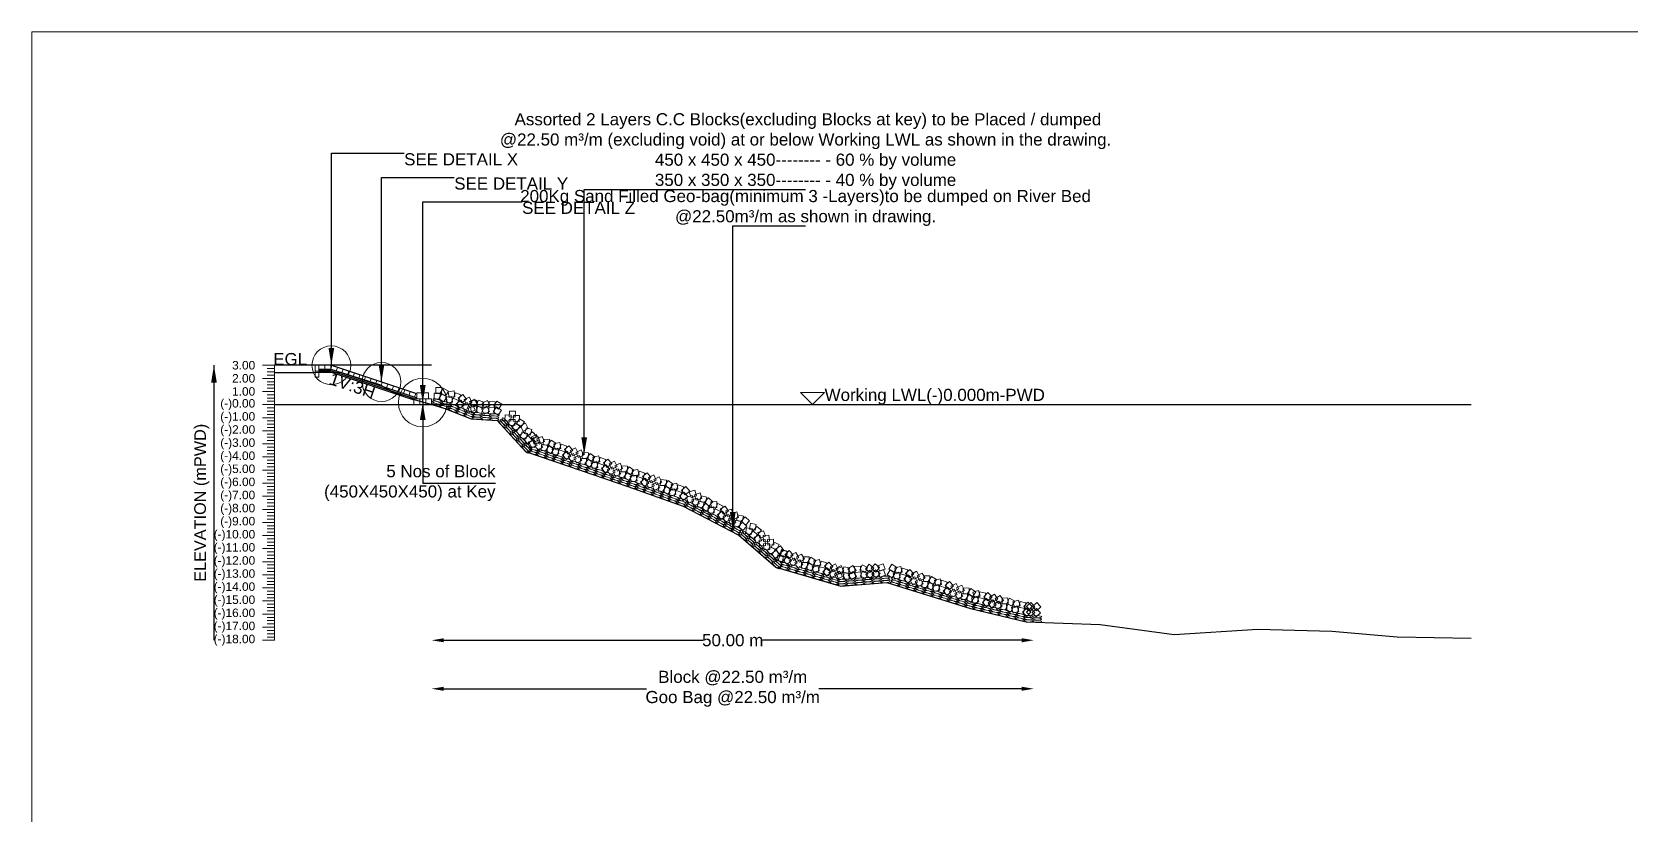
# Model space of a CAD drawing. Header units: inches. Extents: x 89000 to 845017, y -7071 to 0.
# Drawn here: x 775000 to 781595, y -3229 to 0 of the extents above; entities that cross this region are included whole.
import ezdxf

# ---------------------------------------------------------------- set-up
doc = ezdxf.new("R2010")
doc.units = ezdxf.units.IN
doc.header["$LTSCALE"] = 7
doc.header["$MEASUREMENT"] = 0
doc.header["$PDMODE"] = 3
for name, color, linetype, lineweight in [('Cross Section Labels', 7, 'Continuous', 9), ('Existing_Bed_Level for Xsection', 7, 'Continuous', 25), ('Long Section Labels', 7, 'Continuous', 9)]:
    doc.layers.add(name, color=color, linetype=linetype, lineweight=lineweight)
doc.styles.get("Standard").update_dxf_attribs({"font": 'arial.ttf'})
doc.dimstyles.new('Appron Lebeling Style', dxfattribs={"dimtxt": 50, "dimasz": 50, "dimexe": 0.18, "dimexo": 0.0625, "dimgap": 0.09, "dimtad": 0, "dimtih": 1, "dimtoh": 1, "dimdec": 4, "dimzin": 0, "dimdsep": 46, "dimtxsty": 'Standard', "dimcen": 0.09, "dimse1": 1, "dimse2": 1, "dimadec": 0, "dimazin": 0, "dimtfac": 1, "dimtdec": 4, "dimtofl": 0, "dimtmove": 0, "dimatfit": 3, "dimfxl": 1, "dimtolj": 1, "dimtzin": 0, "dimarcsym": 0})
doc.dimstyles.get("Standard").update_dxf_attribs({"dimtxt": 0.18, "dimasz": 0.18, "dimexe": 0.18, "dimexo": 0.0625, "dimgap": 0.09, "dimtad": 0, "dimtih": 1, "dimtoh": 1, "dimdec": 4, "dimzin": 0, "dimdsep": 46, "dimtxsty": 'Standard', "dimcen": 0.09, "dimadec": 0, "dimazin": 0, "dimtfac": 1, "dimtdec": 4, "dimtofl": 0, "dimtmove": 0, "dimatfit": 3, "dimfxl": 1, "dimtolj": 1, "dimtzin": 0, "dimarcsym": 0})

# ---------------------------------------------------------------- blocks, each defined once
blk = doc.blocks.new('*D347')
at = {"layer": 'Cross Section Labels', "color": 0, "lineweight": -2, "transparency": 16777216}
for p, q in [((776697.1, -2508.6), (777765.7, -2508.6)), ((779079.5, -2508.6), (778010.9, -2508.6))]:
    blk.add_line(p, q, dxfattribs=at)
at = {"layer": 'Cross Section Labels', "color": 0, "transparency": 16777216}
for points in [[(776697.1, -2500.3), (776697.1, -2517), (776647.1, -2508.6)], [(779079.5, -2500.3), (779079.5, -2517), (779129.5, -2508.6)]]:
    blk.add_solid(points, dxfattribs=at)
at = {"layer": 'Defpoints', "color": 0, "transparency": 16777216}
for p in [(776647.1, -1536.6), (779129.5, -2434.1), (779129.5, -2508.6)]:
    blk.add_point(p, dxfattribs=at)
at = {"layer": 'Cross Section Labels', "color": 0, "transparency": 16777216, "insert": (777888.3, -2508.6), "char_height": 50, "attachment_point": 5}
blk.add_mtext('\\A1;50.00 m', dxfattribs=at)
blk = doc.blocks.new('*D348')
at = {"layer": 'Cross Section Labels', "color": 0, "lineweight": -2, "transparency": 16777216}
for p, q in [((776697.1, -2708.6), (777532.7, -2708.6)), ((779079.5, -2708.6), (778243.9, -2708.6))]:
    blk.add_line(p, q, dxfattribs=at)
at = {"layer": 'Cross Section Labels', "color": 0, "transparency": 16777216}
for points in [[(776697.1, -2700.3), (776697.1, -2717), (776647.1, -2708.6)], [(779079.5, -2700.3), (779079.5, -2717), (779129.5, -2708.6)]]:
    blk.add_solid(points, dxfattribs=at)
at = {"layer": 'Defpoints', "color": 0, "transparency": 16777216}
for p in [(776647.1, -1536.6), (779129.5, -2434.1), (779129.5, -2708.6)]:
    blk.add_point(p, dxfattribs=at)
at = {"layer": 'Cross Section Labels', "color": 0, "transparency": 16777216, "insert": (777888.3, -2708.6), "char_height": 50, "attachment_point": 5}
blk.add_mtext('\\A1;Block @22.50 m³/m ^JGoo Bag @22.50 m³/m ', dxfattribs=at)

msp = doc.modelspace()

# ---------------------------------------------------------------- linework, layer by layer
at = {"layer": 'Cross Section Labels'}
for points in [[(775000, 0), (785000, 0), (785000, -7071), (775000, -7071)], [(778217.08537, -1536.64), (778267.08537, -1486.64), (778167.08537, -1486.64)]]:
    msp.add_lwpolyline(points, close=True, dxfattribs=at)
for centre, radius in [((776233.98537, -1374.64), 80), ((776440.53537, -1443.49), 80), ((776610.63537, -1528.54), 100)]:
    msp.add_circle(centre, radius, dxfattribs=at)
at = {"layer": 'Existing_Bed_Level for Xsection'}
for points in [[(776647.08537, -1374.64), (776000, -1374.64)], [(776586.33537, -1492.09), (776236.47937, -1375.47133), (776233.98537, -1374.64), (776231.35648, -1374.64), (776182.75648, -1374.64)], [(776000, -1404.232), (776162.00617, -1403.854), (776269.99705, -1402.828), (776432.00322, -1453.264), (776485.97879, -1483.99), (776539.99409, -1505.59), (776594.00939, -1520.71), (776647.98497, -1536.91), (776702.00027, -1552.3), (776809.99114, -1595.77), (776917.98201, -1602.79), (777034.14601, -1729.96), (777263.07136, -1808.8), (777455.50741, -1874.68), (777684.32832, -1956.22), (777913.20181, -2075.02), (778065.80651, -2206.78), (778334.53949, -2285.08), (778523.69856, -2271.04), (778868.557, -2377.96), (779097.47158, -2433.04), (779402.72499, -2443.3), (779708.00956, -2484.88), (780052.82888, -2462.74), (780358.07697, -2471.38), (780626.66815, -2494.6), (780931.87908, -2500)], [(776182.75648, -1390.84), (776231.35648, -1390.84), (776586.33537, -1509.1663)], [(776182.75648, -1396.24), (776230.48018, -1396.24), (776578.78018, -1512.34)], [(776182.75648, -1401.64), (776229.60388, -1401.64), (776574.18537, -1516.5005)], [(776000, -1536.64), (780931.87908, -1536.64)]]:
    msp.add_lwpolyline(points, dxfattribs=at)
at = {"layer": 'Long Section Labels'}
for points in [[(776000, -1374.64), (775950, -1374.64)], [(776000, -2508.64), (776000, -2454.64), (776000, -2400.64), (776000, -2346.64), (776000, -2292.64), (776000, -2238.64), (776000, -2184.64), (776000, -2130.64), (776000, -2076.64), (776000, -2022.64), (776000, -1968.64), (776000, -1914.64), (776000, -1860.64), (776000, -1806.64), (776000, -1752.64), (776000, -1698.64), (776000, -1644.64), (776000, -1590.64), (776000, -1536.64), (776000, -1482.64), (776000, -1428.64), (776000, -1374.64)], [(776000, -1428.64), (775950, -1428.64)], [(776000, -1388.14), (775970, -1388.14)], [(776000, -1401.64), (775970, -1401.64)], [(776000, -1415.14), (775970, -1415.14)], [(776000, -1442.14), (775970, -1442.14)], [(776000, -1482.64), (775950, -1482.64)], [(776000, -1455.64), (775970, -1455.64)], [(776000, -1469.14), (775970, -1469.14)], [(776000, -1496.14), (775970, -1496.14)], [(776000, -1509.64), (775970, -1509.64)], [(776000, -1536.64), (775950, -1536.64)], [(776000, -1523.14), (775970, -1523.14)], [(776000, -1550.14), (775970, -1550.14)], [(776000, -1563.64), (775970, -1563.64)], [(776000, -1577.14), (775970, -1577.14)], [(776000, -1590.64), (775950, -1590.64)], [(776000, -1644.64), (775950, -1644.64)], [(776000, -1604.14), (775970, -1604.14)], [(776000, -1617.64), (775970, -1617.64)], [(776000, -1631.14), (775970, -1631.14)], [(776000, -1698.64), (775950, -1698.64)], [(776000, -1658.14), (775970, -1658.14)], [(776000, -1671.64), (775970, -1671.64)], [(776000, -1685.14), (775970, -1685.14)], [(776000, -1712.14), (775970, -1712.14)], [(776000, -1752.64), (775950, -1752.64)], [(776000, -1725.64), (775970, -1725.64)], [(776000, -1739.14), (775970, -1739.14)], [(776000, -1766.14), (775970, -1766.14)], [(776000, -1779.64), (775970, -1779.64)], [(776000, -1806.64), (775950, -1806.64)], [(776000, -1793.14), (775970, -1793.14)], [(776000, -1820.14), (775970, -1820.14)], [(776000, -1833.64), (775970, -1833.64)], [(776000, -1860.64), (775950, -1860.64)], [(776000, -1847.14), (775970, -1847.14)], [(776000, -1874.14), (775970, -1874.14)], [(776000, -1887.64), (775970, -1887.64)], [(776000, -1901.14), (775970, -1901.14)], [(776000, -1914.64), (775950, -1914.64)], [(776000, -1968.64), (775950, -1968.64)], [(776000, -1928.14), (775970, -1928.14)], [(776000, -1941.64), (775970, -1941.64)], [(776000, -1955.14), (775970, -1955.14)], [(776000, -2022.64), (775950, -2022.64)], [(776000, -1982.14), (775970, -1982.14)], [(776000, -1995.64), (775970, -1995.64)], [(776000, -2009.14), (775970, -2009.14)], [(776000, -2036.14), (775970, -2036.14)], [(776000, -2076.64), (775950, -2076.64)], [(776000, -2049.64), (775970, -2049.64)], [(776000, -2063.14), (775970, -2063.14)], [(776000, -2090.14), (775970, -2090.14)], [(776000, -2103.64), (775970, -2103.64)], [(776000, -2130.64), (775950, -2130.64)], [(776000, -2117.14), (775970, -2117.14)], [(776000, -2144.14), (775970, -2144.14)], [(776000, -2157.64), (775970, -2157.64)], [(776000, -2171.14), (775970, -2171.14)], [(776000, -2184.64), (775950, -2184.64)], [(776000, -2238.64), (775950, -2238.64)], [(776000, -2198.14), (775970, -2198.14)], [(776000, -2211.64), (775970, -2211.64)], [(776000, -2225.14), (775970, -2225.14)], [(776000, -2292.64), (775950, -2292.64)], [(776000, -2252.14), (775970, -2252.14)], [(776000, -2265.64), (775970, -2265.64)], [(776000, -2279.14), (775970, -2279.14)], [(776000, -2306.14), (775970, -2306.14)], [(776000, -2346.64), (775950, -2346.64)], [(776000, -2319.64), (775970, -2319.64)], [(776000, -2333.14), (775970, -2333.14)], [(776000, -2360.14), (775970, -2360.14)], [(776000, -2373.64), (775970, -2373.64)], [(776000, -2400.64), (775950, -2400.64)], [(776000, -2387.14), (775970, -2387.14)], [(776000, -2414.14), (775970, -2414.14)], [(776000, -2427.64), (775970, -2427.64)], [(776000, -2454.64), (775950, -2454.64)], [(776000, -2441.14), (775970, -2441.14)], [(776000, -2468.14), (775970, -2468.14)], [(776000, -2481.64), (775970, -2481.64)], [(776000, -2495.14), (775970, -2495.14)], [(776000, -2508.64), (775950, -2508.64)]]:
    msp.add_lwpolyline(points, dxfattribs=at)
for points in [[(776182.75648, -1374.64), (776166.55648, -1374.64), (776166.55648, -1398.94), (776182.75648, -1398.94)], [(776207.05648, -1374.64), (776182.75648, -1374.64), (776182.75648, -1390.84), (776207.05648, -1390.84)], [(776231.35648, -1374.64), (776207.05648, -1374.64), (776207.05648, -1390.84), (776231.35648, -1390.84)], [(776259.53237, -1383.15567), (776236.47937, -1375.47133), (776231.35648, -1390.84), (776254.40948, -1398.52433)], [(776282.58537, -1390.84), (776259.53237, -1383.15567), (776254.40948, -1398.52433), (776277.46248, -1406.20867)], [(776182.75648, -1398.94), (776166.55648, -1398.94), (776166.55648, -1423.24), (776182.75648, -1423.24)], [(776305.63838, -1398.52433), (776282.58537, -1390.84), (776277.46248, -1406.20867), (776300.51549, -1413.893)], [(776328.69138, -1406.20867), (776305.63838, -1398.52433), (776300.51549, -1413.893), (776323.56849, -1421.57734)], [(776351.74439, -1413.893), (776328.69138, -1406.20867), (776323.56849, -1421.57734), (776346.6215, -1429.26167)], [(776374.79739, -1421.57734), (776351.74439, -1413.893), (776346.6215, -1429.26167), (776369.6745, -1436.94601)], [(776397.85039, -1429.26167), (776374.79739, -1421.57734), (776369.6745, -1436.94601), (776392.7275, -1444.63034)], [(776420.9034, -1436.94601), (776397.85039, -1429.26167), (776392.7275, -1444.63034), (776415.78051, -1452.31468)], [(776443.9564, -1444.63034), (776420.9034, -1436.94601), (776415.78051, -1452.31468), (776438.83351, -1459.99901)], [(776467.00941, -1452.31468), (776443.9564, -1444.63034), (776438.83351, -1459.99901), (776461.88652, -1467.68335)], [(776490.06241, -1459.99901), (776467.00941, -1452.31468), (776461.88652, -1467.68335), (776484.93952, -1475.36768)], [(776513.11542, -1467.68335), (776490.06241, -1459.99901), (776484.93952, -1475.36768), (776507.99253, -1483.05202)], [(776536.16842, -1475.36768), (776513.11542, -1467.68335), (776507.99253, -1483.05202), (776531.04553, -1490.73635)], [(776559.22142, -1483.05202), (776536.16842, -1475.36768), (776531.04553, -1490.73635), (776554.09853, -1498.42069)], [(776582.27443, -1490.73635), (776559.22142, -1483.05202), (776554.09853, -1498.42069), (776577.15154, -1506.10502)], [(776598.48537, -1512.34), (776574.18537, -1512.34), (776574.18537, -1536.64), (776598.48537, -1536.64)], [(776610.63537, -1488.04), (776586.33537, -1488.04), (776586.33537, -1512.34), (776610.63537, -1512.34)], [(776622.78537, -1512.34), (776598.48537, -1512.34), (776598.48537, -1536.64), (776622.78537, -1536.64)], [(776634.93537, -1488.04), (776610.63537, -1488.04), (776610.63537, -1512.34), (776634.93537, -1512.34)], [(776647.08537, -1512.34), (776622.78537, -1512.34), (776622.78537, -1536.64), (776647.08537, -1536.64)], [(776681.9799, -1489.85159), (776657.68284, -1489.47339), (776657.30464, -1513.77044), (776681.60169, -1514.14865)], [(776688.63844, -1466.48166), (776664.34138, -1466.10345), (776663.96318, -1490.40051), (776688.26024, -1490.77871)], [(776709.67829, -1504.28789), (776688.83053, -1491.80347), (776676.34611, -1512.65123), (776697.19387, -1525.13565)], [(776716.33684, -1480.91796), (776695.48908, -1468.43353), (776683.00465, -1489.28129), (776703.85241, -1501.76572)], [(776730.53463, -1503.11263), (776706.47343, -1506.51101), (776709.87182, -1530.5722), (776733.93301, -1527.17382)], [(776739.60864, -1480.5704), (776715.54745, -1483.96878), (776718.94583, -1508.02997), (776743.00702, -1504.63159)], [(776758.55358, -1519.18232), (776736.01134, -1510.10831), (776726.93733, -1532.65054), (776749.47956, -1541.72456)], [(776767.62759, -1496.64009), (776745.08536, -1487.56608), (776736.01134, -1510.10831), (776758.55358, -1519.18232)], [(776791.42023, -1514.51015), (776776.42364, -1495.38969), (776757.30317, -1510.38628), (776772.29976, -1529.50674)], [(776803.32658, -1505.58502), (776780.96672, -1515.09959), (776790.48129, -1537.45944), (776812.84114, -1527.94487)], [(776835.38849, -1537.0062), (776825.85612, -1514.65393), (776803.50385, -1524.18629), (776813.03622, -1546.53856)], [(776782.34621, -1537.05239), (776767.34962, -1517.93192), (776748.22916, -1532.92851), (776763.22575, -1552.04898)], [(776794.25256, -1528.12725), (776771.89271, -1537.64182), (776781.40727, -1560.00167), (776803.76713, -1550.48711)], [(776826.31447, -1559.54843), (776816.7821, -1537.19616), (776794.42983, -1546.72853), (776803.9622, -1569.0808)], [(776830.8172, -1542.43625), (776806.98761, -1547.19449), (776811.74585, -1571.02408), (776835.57544, -1566.26584)], [(776832.3935, -1518.18743), (776808.56392, -1522.94567), (776813.32216, -1546.77526), (776837.15174, -1542.01702)], [(776860.93849, -1550.7016), (776837.92547, -1542.89833), (776830.1222, -1565.91135), (776853.13522, -1573.71462)], [(776862.51479, -1526.45278), (776839.50178, -1518.64951), (776831.69851, -1541.66253), (776854.71153, -1549.4658)], [(776875.30339, -1543.61232), (776853.5087, -1554.35856), (776864.25494, -1576.15324), (776886.04963, -1565.407)], [(776876.87969, -1519.3635), (776855.08501, -1530.10974), (776865.83125, -1551.90442), (776887.62593, -1541.15818)], [(776906.94055, -1550.12283), (776882.69173, -1548.54652), (776881.11542, -1572.79534), (776905.36424, -1574.37165)], [(776908.51685, -1525.87401), (776884.26803, -1524.2977), (776882.69173, -1548.54652), (776906.94055, -1550.12283)], [(776935.12552, -1559.6641), (776914.90551, -1546.18667), (776901.42808, -1566.40669), (776921.6481, -1579.88411)], [(776936.70183, -1535.41528), (776916.48182, -1521.93785), (776903.00439, -1542.15787), (776923.2244, -1555.63529)], [(776974.82561, -1580.69281), (776950.55086, -1579.58518), (776949.44323, -1603.85992), (776973.71797, -1604.96756)], [(776992.76713, -1564.30405), (776968.49239, -1563.19641), (776967.38476, -1587.47116), (776991.6595, -1588.57879)], [(777008.05837, -1606.51109), (777009.14667, -1582.23547), (776984.87105, -1581.14717), (776983.78275, -1605.42279)], [(776990.11684, -1622.89985), (776991.20514, -1598.62424), (776966.92953, -1597.53593), (776965.84123, -1621.81155)], [(777011.69241, -1624.46331), (776991.21584, -1611.37896), (776978.13149, -1631.85553), (776998.60806, -1644.93988)], [(777027.67899, -1651.29682), (777016.4966, -1629.72267), (776994.92244, -1640.90507), (777006.10484, -1662.47922)], [(777029.63394, -1608.07455), (777009.15737, -1594.99019), (776996.07302, -1615.46676), (777016.54959, -1628.55111)], [(777042.94786, -1656.1414), (777019.78841, -1648.78409), (777012.43111, -1671.94354), (777035.59056, -1679.30085)], [(777045.62052, -1634.90806), (777034.43812, -1613.3339), (777012.86397, -1624.5163), (777024.04637, -1646.09045)], [(777060.88939, -1639.75263), (777037.72994, -1632.39533), (777030.37263, -1655.55478), (777053.53208, -1662.91208)], [(777079.18492, -1666.37161), (777062.79616, -1648.43008), (777044.85463, -1664.81885), (777061.2434, -1682.76038)], [(777061.2434, -1682.76038), (777044.85463, -1664.81885), (777026.9131, -1681.20762), (777043.30187, -1699.14914)], [(777074.94982, -1709.17179), (777069.71328, -1685.44272), (777045.98421, -1690.67925), (777051.22075, -1714.40832)], [(777071.46455, -1682.66127), (777049.61901, -1693.30374), (777060.26148, -1715.14929), (777082.10702, -1704.50682)], [(777079.37718, -1659.68563), (777057.53163, -1670.3281), (777068.1741, -1692.17364), (777090.01965, -1681.53117)], [(777092.89134, -1692.78302), (777087.65481, -1669.05395), (777063.92574, -1674.29049), (777069.16227, -1698.01956)], [(777105.08713, -1712.40651), (777094.42727, -1690.56944), (777072.5902, -1701.2293), (777083.25006, -1723.06637)], [(777112.99975, -1689.43086), (777102.33989, -1667.59379), (777080.50283, -1678.25366), (777091.16269, -1700.09072)], [(777124.78064, -1703.45581), (777100.53959, -1701.7642), (777098.84798, -1726.00525), (777123.08903, -1727.69686)], [(777132.69327, -1680.48016), (777108.45222, -1678.78855), (777106.76061, -1703.0296), (777131.00166, -1704.72121)], [(777151.65781, -1719.36889), (777131.5157, -1705.77531), (777117.92211, -1725.91741), (777138.06422, -1739.511)], [(777159.57043, -1696.39324), (777139.42832, -1682.79966), (777125.83474, -1702.94177), (777145.97685, -1716.53535)], [(777175.29602, -1693.34134), (777151.43944, -1697.96234), (777156.06045, -1721.81892), (777179.91702, -1717.19791)], [(777204.09801, -1707.96124), (777181.12237, -1700.04862), (777173.20974, -1723.02426), (777196.18539, -1730.93689)], [(777228.77101, -1724.5947), (777212.81885, -1706.26389), (777194.48804, -1722.21605), (777210.4402, -1740.54686)], [(777167.38339, -1716.31698), (777143.52682, -1720.93799), (777148.14782, -1744.79457), (777172.0044, -1740.17356)], [(777196.18539, -1730.93689), (777173.20974, -1723.02426), (777165.29712, -1745.99991), (777188.27277, -1753.91253)], [(777220.85839, -1747.57035), (777204.90623, -1729.23954), (777186.57542, -1745.1917), (777202.52758, -1763.52251)], [(777232.29409, -1738.04964), (777210.44854, -1748.69211), (777221.09101, -1770.53765), (777242.93656, -1759.89518)], [(777240.20671, -1715.07399), (777218.36117, -1725.71646), (777229.00364, -1747.56201), (777250.84918, -1736.91954)], [(777265.91666, -1767.79487), (777255.2568, -1745.95781), (777233.41974, -1756.61767), (777244.0796, -1778.45473)], [(777273.82929, -1744.81922), (777263.16942, -1722.98216), (777241.33236, -1733.64202), (777251.99222, -1755.47908)], [(777285.61018, -1758.84417), (777261.36913, -1757.15256), (777259.67752, -1781.39361), (777283.91857, -1783.08522)], [(777293.5228, -1735.86853), (777269.28175, -1734.17692), (777267.59014, -1758.41796), (777291.83119, -1760.10957)], [(777312.425, -1774.66695), (777292.25807, -1761.11022), (777278.70135, -1781.27715), (777298.86828, -1794.83388)], [(777320.2956, -1751.67687), (777300.12867, -1738.12014), (777286.57194, -1758.28707), (777306.73887, -1771.8438)], [(777328.14498, -1771.58629), (777304.2969, -1776.25091), (777308.96152, -1800.099), (777332.80961, -1795.43438)], [(777336.01558, -1748.59621), (777312.16749, -1753.26083), (777316.83212, -1777.10892), (777340.68021, -1772.4443)], [(777356.97367, -1786.1535), (777333.98359, -1778.2829), (777326.113, -1801.27298), (777349.10307, -1809.14358)], [(777364.84427, -1763.16342), (777341.85419, -1755.29282), (777333.98359, -1778.2829), (777356.97367, -1786.1535)], [(777389.54764, -1779.75173), (777373.56198, -1761.45013), (777355.26038, -1777.43578), (777371.24603, -1795.73739)], [(777400.96591, -1770.21013), (777379.13986, -1780.89253), (777389.82226, -1802.71858), (777411.64831, -1792.03618)], [(777434.64282, -1799.89383), (777423.94304, -1778.07629), (777402.12551, -1788.77607), (777412.82529, -1810.5936)], [(777381.67704, -1802.74181), (777365.69139, -1784.4402), (777347.38978, -1800.42586), (777363.37544, -1818.72747)], [(777393.09531, -1793.20021), (777371.26927, -1803.88261), (777381.95167, -1825.70865), (777403.77771, -1815.02625)], [(777426.77222, -1822.8839), (777416.07245, -1801.06637), (777394.25491, -1811.76615), (777404.95469, -1833.58368)], [(777446.44934, -1813.89721), (777422.20524, -1812.24993), (777420.55796, -1836.49403), (777444.80206, -1838.14131)], [(777454.31993, -1790.90713), (777430.07583, -1789.25985), (777428.42855, -1813.50396), (777452.67266, -1815.15123)], [(777473.35556, -1829.76112), (777453.18862, -1816.20439), (777439.6319, -1836.37132), (777459.79883, -1849.92805)], [(777481.22615, -1806.77104), (777461.05922, -1793.21431), (777447.50249, -1813.38124), (777467.66942, -1826.93797)], [(777489.67185, -1827.10305), (777465.76741, -1831.46974), (777470.13411, -1855.37417), (777494.03854, -1851.00748)], [(777497.8287, -1804.21297), (777473.92426, -1808.57966), (777478.29095, -1832.48409), (777502.19539, -1828.1174)], [(777518.31652, -1842.02884), (777495.42644, -1833.87199), (777487.2696, -1856.76208), (777510.15968, -1864.91892)], [(777526.47337, -1819.13876), (777503.58329, -1810.98191), (777495.42644, -1833.87199), (777518.31652, -1842.02884)], [(777542.81099, -1858.92411), (777527.05494, -1840.42446), (777508.55529, -1856.18051), (777524.31134, -1874.68015)], [(777550.96784, -1836.03402), (777535.21179, -1817.53438), (777516.71214, -1833.29043), (777532.46819, -1851.79007)], [(777562.50428, -1826.63564), (777540.54664, -1837.04487), (777550.95586, -1859.00251), (777572.9135, -1848.59328)], [(777595.80818, -1856.73724), (777585.38147, -1834.78789), (777563.43212, -1845.2146), (777573.85883, -1867.16395)], [(777615.59589, -1847.99677), (777591.37423, -1846.04711), (777589.42457, -1870.26877), (777613.64623, -1872.21843)], [(777554.34743, -1849.52572), (777532.38979, -1859.93495), (777542.79902, -1881.89259), (777564.75666, -1871.48336)], [(777587.65133, -1879.62732), (777577.22462, -1857.67797), (777555.27528, -1868.10468), (777565.70199, -1890.05403)], [(777607.43905, -1870.88685), (777583.21739, -1868.93719), (777581.26773, -1893.15885), (777605.48939, -1895.10851)], [(777634.14523, -1887.08525), (777614.14902, -1873.27794), (777600.34171, -1893.27414), (777620.33791, -1907.08145)], [(777642.30207, -1864.19517), (777622.30587, -1850.38786), (777608.49856, -1870.38406), (777628.49476, -1884.19137)], [(777649.90242, -1884.20098), (777625.99799, -1888.56767), (777630.36468, -1912.47211), (777654.26911, -1908.10542)], [(777658.05927, -1861.3109), (777634.15483, -1865.67759), (777638.52153, -1889.58203), (777662.42596, -1885.21533)], [(777678.5471, -1899.12677), (777655.65701, -1890.96993), (777647.50017, -1913.86001), (777670.39025, -1922.01686)], [(777686.70394, -1876.23669), (777663.81386, -1868.07985), (777655.65701, -1890.96993), (777678.5471, -1899.12677)], [(777703.04156, -1916.02204), (777687.28551, -1897.52239), (777668.78587, -1913.27844), (777684.54191, -1931.77809)], [(777711.19841, -1893.13196), (777695.44236, -1874.63231), (777676.94271, -1890.38836), (777692.69876, -1908.88801)], [(777721.04386, -1911.19989), (777697.87428, -1918.52524), (777705.19962, -1941.69481), (777728.3692, -1934.36947)], [(777732.23884, -1889.63227), (777709.06926, -1896.95761), (777716.3946, -1920.12719), (777739.56418, -1912.80184)], [(777761.13811, -1923.98468), (777753.79432, -1900.82094), (777730.63058, -1908.16473), (777737.97437, -1931.32847)], [(777749.94313, -1945.5523), (777742.59934, -1922.38857), (777719.4356, -1929.73236), (777726.77939, -1952.8961)], [(777770.73594, -1939.58501), (777747.00469, -1934.35836), (777741.77804, -1958.08961), (777765.50929, -1963.31626)], [(777781.93092, -1918.01738), (777758.19967, -1912.79074), (777752.97302, -1936.52199), (777776.70427, -1941.74863)], [(777794.99021, -1959.26592), (777777.05825, -1942.86669), (777760.65902, -1960.79866), (777778.59098, -1977.19789)], [(777806.18519, -1937.6983), (777788.25323, -1921.29907), (777771.854, -1939.23103), (777789.78596, -1955.63026)], [(777810.9933, -1958.55207), (777786.71705, -1959.62621), (777787.79119, -1983.90246), (777812.06744, -1982.82832)], [(777822.18827, -1936.98445), (777797.91203, -1938.05859), (777798.98617, -1962.33484), (777823.26242, -1961.2607)], [(777837.34117, -1977.23592), (777815.77354, -1966.04094), (777804.57857, -1987.60857), (777826.14619, -1998.80355)], [(777848.53615, -1955.6683), (777826.96852, -1944.47332), (777815.77354, -1966.04094), (777837.34117, -1977.23592)], [(777859.30949, -1997.30634), (777846.21661, -1976.83523), (777825.74549, -1989.92811), (777838.83838, -2010.39922)], [(777870.50447, -1975.73872), (777857.41159, -1955.2676), (777836.94047, -1968.36048), (777850.03336, -1988.8316)], [(777883.21221, -1967.99712), (777860.04264, -1975.32246), (777867.36798, -1998.49204), (777890.53756, -1991.1667)], [(777872.01723, -1989.56474), (777848.84766, -1996.89009), (777856.173, -2020.05966), (777879.34258, -2012.73432)], [(777900.91651, -2023.91716), (777893.57271, -2000.75342), (777870.40898, -2008.09721), (777877.75277, -2031.26095)], [(777912.11149, -2002.34953), (777904.76769, -1979.18579), (777881.60396, -1986.52959), (777888.94775, -2009.69332)], [(777921.70931, -2017.94986), (777897.97807, -2012.72321), (777892.75142, -2036.45446), (777916.48267, -2041.68111)], [(777932.90429, -1996.38224), (777909.17304, -1991.15559), (777903.9464, -2014.88684), (777927.67765, -2020.11348)], [(777945.96359, -2037.63077), (777928.03163, -2021.23154), (777911.6324, -2039.16351), (777929.56436, -2055.56274)], [(777957.15857, -2016.06315), (777939.2266, -1999.66392), (777922.82738, -2017.59588), (777940.75934, -2033.99511)], [(777985.33886, -2030.83832), (777961.47262, -2026.26751), (777956.90181, -2050.13376), (777980.76805, -2054.70457)], [(778006.64993, -2055.11042), (777988.25705, -2039.22987), (777972.3765, -2057.62276), (777990.76939, -2073.50331)], [(777969.45831, -2049.23121), (777945.59207, -2044.6604), (777941.02126, -2068.52664), (777964.88751, -2073.09745)], [(777990.76939, -2073.50331), (777972.3765, -2057.62276), (777956.49595, -2076.01564), (777974.88884, -2091.89619)], [(778007.49895, -2098.11124), (777999.49677, -2075.16663), (777976.55216, -2083.1688), (777984.55433, -2106.11341)], [(778023.37949, -2079.71836), (778015.37732, -2056.77375), (777992.43271, -2064.77592), (778000.43488, -2087.72053)], [(778021.65286, -2093.51931), (777997.41718, -2095.28615), (777999.18402, -2119.52183), (778023.4197, -2117.75499)], [(778037.53341, -2075.12643), (778013.29773, -2076.89327), (778015.06456, -2101.12895), (778039.30025, -2099.36211)], [(778041.82152, -2133.62518), (778040.03539, -2109.39092), (778015.80112, -2111.17706), (778017.58726, -2135.41132)], [(778057.70207, -2115.2323), (778055.91593, -2090.99803), (778031.68167, -2092.78417), (778033.4678, -2117.01844)], [(778079.3113, -2114.23686), (778057.43282, -2103.66224), (778046.85821, -2125.54071), (778068.73668, -2136.11533)], [(778063.43075, -2132.62974), (778041.55228, -2122.05513), (778030.97766, -2143.9336), (778052.85613, -2154.50821)], [(778082.47436, -2157.38755), (778068.82242, -2137.28495), (778048.71982, -2150.93689), (778062.37176, -2171.03949)], [(778098.35491, -2138.99466), (778084.70297, -2118.89206), (778064.60037, -2132.544), (778078.25231, -2152.6466)], [(778098.2085, -2160.39505), (778074.34225, -2155.82424), (778069.77144, -2179.69049), (778093.63769, -2184.26129)], [(778105.4665, -2164.33997), (778082.13662, -2157.5424), (778075.33906, -2180.87228), (778098.66894, -2187.66984)], [(778112.26406, -2141.01009), (778088.93419, -2134.21253), (778082.13662, -2157.5424), (778105.4665, -2164.33997)], [(778114.08905, -2142.00216), (778090.2228, -2137.43136), (778085.65199, -2161.2976), (778109.51824, -2165.86841)], [(778130.91152, -2179.76656), (778114.09553, -2162.22482), (778096.55379, -2179.04081), (778113.36978, -2196.58255)], [(778137.70908, -2156.43668), (778120.89309, -2138.89495), (778103.35136, -2155.71094), (778120.16735, -2173.25267)], [(778141.8757, -2169.70645), (778120.56773, -2181.38808), (778132.24936, -2202.69605), (778153.55733, -2191.01442)], [(778148.67327, -2146.37657), (778127.3653, -2158.0582), (778139.04692, -2179.36617), (778160.35489, -2167.68454)], [(778183.6886, -2174.46897), (778171.99001, -2153.17031), (778150.69135, -2164.8689), (778162.38994, -2186.16756)], [(778202.92846, -2164.58074), (778178.63409, -2164.05789), (778178.11124, -2188.35226), (778202.40561, -2188.87511)], [(778230.54042, -2179.18169), (778209.76736, -2166.57337), (778197.15903, -2187.34643), (778217.93209, -2199.95476)], [(778246.10088, -2175.3764), (778222.49438, -2181.14034), (778228.25832, -2204.74685), (778251.86482, -2198.9829)], [(778176.89104, -2197.79885), (778165.19244, -2176.50019), (778143.89378, -2188.19878), (778155.59238, -2209.49744)], [(778196.1309, -2187.91061), (778171.83652, -2187.38776), (778171.31367, -2211.68214), (778195.60805, -2212.20499)], [(778223.74286, -2202.51157), (778202.96979, -2189.90324), (778190.36147, -2210.67631), (778211.13453, -2223.28463)], [(778239.30332, -2198.70628), (778215.69682, -2204.47022), (778221.46076, -2228.07672), (778245.06726, -2222.31278)], [(778268.77564, -2211.92291), (778245.44576, -2205.12534), (778238.6482, -2228.45522), (778261.97807, -2235.25278)], [(778275.5732, -2188.59303), (778252.24332, -2181.79547), (778245.44576, -2205.12534), (778268.77564, -2211.92291)], [(778294.22065, -2227.3495), (778277.40466, -2209.80776), (778259.86293, -2226.62375), (778276.67892, -2244.16549)], [(778301.01822, -2204.01962), (778284.20223, -2186.47789), (778266.66049, -2203.29388), (778283.47648, -2220.83561)], [(778305.18484, -2217.28939), (778283.87687, -2228.97102), (778295.5585, -2250.27899), (778316.86647, -2238.59736)], [(778311.9824, -2193.95951), (778290.67443, -2205.64114), (778302.35606, -2226.94911), (778323.66403, -2215.26748)], [(778340.20017, -2245.38179), (778328.50158, -2224.08313), (778307.20292, -2235.78172), (778318.90151, -2257.08038)], [(778346.99773, -2222.05191), (778335.29914, -2200.75325), (778314.00048, -2212.45184), (778325.69907, -2233.7505)], [(778338.70923, -2205.68118), (778315.76876, -2213.69522), (778323.7828, -2236.63569), (778346.72327, -2228.62165)], [(778340.50791, -2229.91452), (778317.56744, -2237.92856), (778325.58148, -2260.86903), (778348.52195, -2252.85499)], [(778369.6852, -2209.69336), (778345.81297, -2205.15391), (778341.27352, -2229.02614), (778365.14575, -2233.56559)], [(778371.48388, -2233.9267), (778347.61165, -2229.38725), (778343.0722, -2253.25948), (778366.94443, -2257.79893)], [(778382.9293, -2200.68214), (778362.83376, -2214.34448), (778376.4961, -2234.44001), (778396.59163, -2220.77767)], [(778384.72797, -2224.91548), (778364.63244, -2238.57782), (778378.29478, -2258.67335), (778398.39031, -2245.01101)], [(778415.16337, -2202.74639), (778390.93003, -2204.54507), (778392.72871, -2228.77841), (778416.96205, -2226.97973)], [(778416.96205, -2226.97973), (778392.72871, -2228.77841), (778394.52738, -2253.01175), (778418.76072, -2251.21307)], [(778444.39848, -2208.29048), (778422.50614, -2197.74462), (778411.96027, -2219.63696), (778433.85262, -2230.18283)], [(778446.19716, -2232.52382), (778424.30481, -2221.97796), (778413.75895, -2243.8703), (778435.6513, -2254.41617)], [(778451.14768, -2195.02898), (778435.27665, -2213.43008), (778453.67775, -2229.30111), (778469.54878, -2210.90001)], [(778452.94636, -2219.26232), (778437.07533, -2237.66342), (778455.47643, -2253.53445), (778471.34746, -2235.13335)], [(778493.78111, -2209.08769), (778475.36738, -2193.23132), (778459.51101, -2211.64505), (778477.92474, -2227.50142)], [(778495.57979, -2233.32103), (778477.16606, -2217.46466), (778461.30968, -2235.87839), (778479.72341, -2251.73476)], [(778508.34261, -2193.09044), (778485.40214, -2201.10448), (778493.41618, -2224.04495), (778516.35665, -2216.03091)], [(778510.14129, -2217.32378), (778487.20082, -2225.33782), (778495.21486, -2248.27829), (778518.15533, -2240.26425)], [(778558.10124, -2231.16071), (778537.54712, -2218.19853), (778524.58494, -2238.75265), (778545.13906, -2251.71483)], [(778565.29729, -2207.95065), (778544.74317, -2194.98847), (778531.78099, -2215.54259), (778552.33511, -2228.50477)], [(778573.72458, -2227.62242), (778550.02284, -2232.9813), (778555.38171, -2256.68304), (778579.08345, -2251.32416)], [(778580.92063, -2204.41236), (778557.21889, -2209.77124), (778562.57776, -2233.47298), (778586.2795, -2228.1141)], [(778602.96626, -2241.34178), (778579.7562, -2234.14573), (778572.56015, -2257.35578), (778595.77021, -2264.55184)], [(778610.16231, -2218.13172), (778586.95225, -2210.93567), (778579.7562, -2234.14573), (778602.96626, -2241.34178)], [(778628.14339, -2257.20181), (778611.63024, -2239.3747), (778593.80313, -2255.88786), (778610.31628, -2273.71496)], [(778635.33945, -2233.99175), (778618.82629, -2216.16465), (778600.99918, -2232.6778), (778617.51234, -2250.50491)], [(778646.47429, -2224.12087), (778624.96941, -2235.43592), (778636.28446, -2256.94079), (778657.78934, -2245.62574)], [(778681.00345, -2252.80872), (778669.67128, -2231.31287), (778648.17542, -2242.64504), (778659.50759, -2264.1409)], [(778700.40981, -2243.25139), (778676.12795, -2242.31262), (778675.18917, -2266.59447), (778699.47103, -2267.53325)], [(778639.27823, -2247.33092), (778617.77336, -2258.64597), (778629.08841, -2280.15085), (778650.59328, -2268.8358)], [(778673.80739, -2276.01878), (778662.47522, -2254.52292), (778640.97937, -2265.8551), (778652.31154, -2287.35095)], [(778693.21376, -2266.46145), (778668.9319, -2265.52267), (778667.99312, -2289.80453), (778692.27498, -2290.74331)], [(778720.57165, -2281.53308), (778700.01753, -2268.57089), (778687.05535, -2289.12501), (778707.60947, -2302.0872)], [(778727.7677, -2258.32302), (778707.21358, -2245.36084), (778694.2514, -2265.91495), (778714.80552, -2278.87714)], [(778736.19499, -2277.99479), (778712.49325, -2283.35366), (778717.85212, -2307.0554), (778741.55386, -2301.69653)], [(778743.39104, -2254.78473), (778719.6893, -2260.14361), (778725.04818, -2283.84535), (778748.74992, -2278.48647)], [(778765.43667, -2291.71415), (778742.22661, -2284.51809), (778735.03056, -2307.72815), (778758.24062, -2314.92421)], [(778772.63272, -2268.50409), (778749.42266, -2261.30804), (778742.22661, -2284.51809), (778765.43667, -2291.71415)], [(778790.6138, -2307.57418), (778774.10065, -2289.74707), (778756.27354, -2306.26022), (778772.78669, -2324.08733)], [(778797.80986, -2284.36412), (778781.29671, -2266.53701), (778763.4696, -2283.05017), (778779.98275, -2300.87727)], [(778801.74864, -2297.70329), (778780.24377, -2309.01834), (778791.55882, -2330.52322), (778813.0637, -2319.20817)], [(778808.9447, -2274.49323), (778787.43982, -2285.80828), (778798.75487, -2307.31316), (778820.25975, -2295.99811)], [(778836.27781, -2326.39115), (778824.94563, -2304.89529), (778803.44978, -2316.22747), (778814.78195, -2337.72332)], [(778843.47386, -2303.18109), (778832.14169, -2281.68523), (778810.64583, -2293.01741), (778821.978, -2314.51326)], [(778862.88022, -2293.62376), (778838.59836, -2292.68498), (778837.65958, -2316.96684), (778861.94144, -2317.90562)], [(778890.23811, -2308.69539), (778869.68399, -2295.7332), (778856.72181, -2316.28732), (778877.27593, -2329.24951)], [(778901.09006, -2302.90346), (778877.78313, -2309.77929), (778884.65897, -2333.08622), (778907.9659, -2326.21039)], [(778855.68417, -2316.83382), (778831.40231, -2315.89504), (778830.46353, -2340.1769), (778854.74539, -2341.11568)], [(778883.04206, -2331.90544), (778862.48794, -2318.94326), (778849.52576, -2339.49738), (778870.07988, -2352.45956)], [(778895.40539, -2326.52918), (778872.09846, -2333.40501), (778878.97429, -2356.71194), (778902.28122, -2349.8361)], [(778925.47075, -2338.33471), (778901.84504, -2332.65004), (778896.16036, -2356.27575), (778919.78608, -2361.96042)], [(778931.15543, -2314.70899), (778907.52971, -2309.02432), (778901.84504, -2332.65004), (778925.47075, -2338.33471)], [(778951.61804, -2352.53852), (778933.98989, -2335.81314), (778917.26451, -2353.44129), (778934.89266, -2370.16667)], [(778957.30271, -2328.9128), (778939.67456, -2312.18742), (778922.94918, -2329.81557), (778940.57734, -2346.54095)], [(778962.09331, -2341.97027), (778941.36269, -2354.64825), (778954.04067, -2375.37888), (778974.7713, -2362.7009)], [(778967.77799, -2318.34456), (778947.04736, -2331.02254), (778959.72534, -2351.75316), (778980.45597, -2339.07518)], [(778998.40021, -2368.37227), (778985.70573, -2347.65174), (778964.98521, -2360.34623), (778977.67969, -2381.06675)], [(779004.08489, -2344.74655), (778991.3904, -2324.02603), (778970.66988, -2336.72051), (778983.36436, -2357.44104)], [(779017.15002, -2357.58365), (778992.85815, -2358.21233), (778993.48684, -2382.5042), (779017.7787, -2381.87551)], [(779022.83469, -2333.95793), (778998.54282, -2334.58661), (778999.17151, -2358.87848), (779023.46337, -2358.24979)], [(779045.42269, -2370.86008), (779024.07563, -2359.25004), (779012.46559, -2380.5971), (779033.81265, -2392.20714)], [(779051.10737, -2347.23437), (779029.76031, -2335.62433), (779018.15027, -2356.97139), (779039.49733, -2368.58143)], [(779060.78541, -2366.32189), (779037.47848, -2373.19772), (779044.35431, -2396.50465), (779067.66124, -2389.62881)], [(779066.47008, -2342.69617), (779043.16315, -2349.572), (779050.03898, -2372.87893), (779073.34591, -2366.0031)], [(779090.85077, -2378.12742), (779067.22505, -2372.44275), (779061.54038, -2396.06846), (779085.1661, -2401.75313)], [(779096.53544, -2354.5017), (779072.90973, -2348.81703), (779067.22505, -2372.44275), (779090.85077, -2378.12742)], [(779122.68273, -2368.70551), (779105.05458, -2351.98013), (779088.3292, -2369.60828), (779105.95735, -2386.33366)], [(779117.36233, -2352.49002), (779099.60552, -2369.07874), (779116.19424, -2386.83556), (779133.95105, -2370.24684)], [(779158.2378, -2371.04946), (779141.63494, -2353.30586), (779123.89135, -2369.90872), (779140.4942, -2387.65231)], [(779116.99806, -2392.33123), (779099.36991, -2375.60585), (779082.64453, -2393.234), (779100.27268, -2409.95938)], [(779116.54604, -2376.77631), (779098.78922, -2393.36503), (779115.37794, -2411.12184), (779133.13476, -2394.53312)], [(779157.4215, -2395.33574), (779140.81865, -2377.59215), (779123.07505, -2394.195), (779139.6779, -2411.9386)]]:
    msp.add_lwpolyline(points, close=True, dxfattribs=at)
for centre, major_axis in [((776670.65367, -1519.5054), (17.28336, -4.92436)), ((776665.62277, -1537.16268), (17.28336, -4.92436)), ((776668.13822, -1528.33404), (17.28336, -4.92436)), ((776700.18949, -1547.01141), (17.28336, -4.92436)), ((776702.70495, -1538.18276), (17.28336, -4.92436)), ((776705.2204, -1529.35412), (17.28336, -4.92436)), ((776734.09689, -1560.27207), (16.67123, -6.71074)), ((776737.52486, -1551.75612), (16.67123, -6.71074)), ((776740.95282, -1543.24016), (16.67123, -6.71074)), ((776767.43936, -1573.69355), (16.67123, -6.71074)), ((776770.86732, -1565.1776), (16.67123, -6.71074)), ((776774.29528, -1556.66164), (16.67123, -6.71074)), ((776800.78183, -1587.11503), (16.67123, -6.71074)), ((776804.20979, -1578.59907), (16.67123, -6.71074)), ((776807.63775, -1570.08312), (16.67123, -6.71074)), ((776835.00083, -1583.5967), (17.93335, -1.16577)), ((776835.59632, -1574.43604), (17.93335, -1.16577)), ((776870.86752, -1585.92824), (17.93335, -1.16577)), ((776871.46302, -1576.76757), (17.93335, -1.16577)), ((776907.32972, -1579.0991), (17.93335, -1.16577)), ((776834.40533, -1592.75737), (17.93335, -1.16577)), ((776870.27203, -1595.0889), (17.93335, -1.16577)), ((776906.13873, -1597.42043), (17.93335, -1.16577)), ((776906.73422, -1588.25977), (17.93335, -1.16577)), ((776937.40616, -1617.24879), (12.1204, -13.26875)), ((776944.18407, -1611.05748), (12.1204, -13.26875)), ((776950.96198, -1604.86617), (12.1204, -13.26875)), ((776961.64696, -1643.7863), (12.1204, -13.26875)), ((776968.42487, -1637.59499), (12.1204, -13.26875)), ((776975.20278, -1631.40368), (12.1204, -13.26875)), ((776999.44359, -1657.94119), (12.1204, -13.26875)), ((776985.88777, -1670.32381), (12.1204, -13.26875)), ((776992.66568, -1664.1325), (12.1204, -13.26875)), ((777010.12858, -1696.86132), (12.1204, -13.26875)), ((777016.90649, -1690.67001), (12.1204, -13.26875)), ((777023.6844, -1684.4787), (12.1204, -13.26875)), ((777034.36938, -1723.39883), (12.1204, -13.26875)), ((777041.14729, -1717.20752), (12.1204, -13.26875)), ((777047.9252, -1711.01621), (12.1204, -13.26875)), ((777071.1647, -1718.43606), (16.99177, -5.85182)), ((777065.18627, -1735.79544), (16.99177, -5.85182)), ((777068.17549, -1727.11575), (16.99177, -5.85182)), ((777099.16981, -1747.49908), (16.99177, -5.85182)), ((777102.15902, -1738.8194), (16.99177, -5.85182)), ((777105.14824, -1730.13971), (16.99177, -5.85182)), ((777133.15335, -1759.20273), (16.99177, -5.85182)), ((777136.14256, -1750.52305), (16.99177, -5.85182)), ((777139.13177, -1741.84336), (16.99177, -5.85182)), ((777167.13688, -1770.90638), (16.99177, -5.85182)), ((777170.1261, -1762.22669), (16.99177, -5.85182)), ((777173.11531, -1753.54701), (16.99177, -5.85182)), ((777201.12042, -1782.61003), (16.99177, -5.85182)), ((777204.10963, -1773.93034), (16.99177, -5.85182)), ((777207.09885, -1765.25065), (16.99177, -5.85182)), ((777238.09317, -1785.63399), (16.99177, -5.85182)), ((777241.08238, -1776.9543), (16.99177, -5.85182)), ((777275.02906, -1788.63605), (17.00244, -5.82074)), ((777235.10395, -1794.31368), (16.99177, -5.85182)), ((777269.08239, -1806.00633), (17.00244, -5.82074)), ((777272.05573, -1797.32119), (17.00244, -5.82074)), ((777303.08727, -1817.64782), (17.00244, -5.82074)), ((777306.06061, -1808.96268), (17.00244, -5.82074)), ((777309.03394, -1800.27754), (17.00244, -5.82074)), ((777337.09215, -1829.28931), (17.00244, -5.82074)), ((777340.06549, -1820.60417), (17.00244, -5.82074)), ((777343.03883, -1811.91902), (17.00244, -5.82074)), ((777371.09703, -1840.93079), (17.00244, -5.82074)), ((777374.07037, -1832.24565), (17.00244, -5.82074)), ((777377.04371, -1823.56051), (17.00244, -5.82074)), ((777405.10192, -1852.57228), (17.00244, -5.82074)), ((777408.07525, -1843.88714), (17.00244, -5.82074)), ((777411.04859, -1835.202), (17.00244, -5.82074)), ((777445.05347, -1846.84348), (17.00244, -5.82074)), ((777439.1068, -1864.21376), (17.00244, -5.82074)), ((777442.08013, -1855.52862), (17.00244, -5.82074)), ((777473.09564, -1876.07482), (16.92849, -6.03244)), ((777476.17712, -1867.42745), (16.92849, -6.03244)), ((777479.25859, -1858.78009), (16.92849, -6.03244)), ((777506.95262, -1888.1397), (16.92849, -6.03244)), ((777510.03409, -1879.49234), (16.92849, -6.03244)), ((777513.11557, -1870.84497), (16.92849, -6.03244)), ((777540.80959, -1900.20459), (16.92849, -6.03244)), ((777543.89107, -1891.55722), (16.92849, -6.03244)), ((777546.97254, -1882.90986), (16.92849, -6.03244)), ((777574.66657, -1912.26947), (16.92849, -6.03244)), ((777577.74804, -1903.62211), (16.92849, -6.03244)), ((777580.82952, -1894.97474), (16.92849, -6.03244)), ((777611.60501, -1915.68699), (16.92849, -6.03244)), ((777614.68649, -1907.03962), (16.92849, -6.03244)), ((777648.54346, -1919.10451), (16.92849, -6.03244)), ((777608.52354, -1924.33435), (16.92849, -6.03244)), ((777642.38051, -1936.39924), (16.92849, -6.03244)), ((777645.46199, -1927.75187), (16.92849, -6.03244)), ((777676.23749, -1948.46412), (16.92849, -6.03244)), ((777679.31896, -1939.81676), (16.92849, -6.03244)), ((777682.40044, -1931.16939), (16.92849, -6.03244)), ((777709.26873, -1963.99417), (15.95046, -8.27931)), ((777713.49794, -1955.8464), (15.95046, -8.27931)), ((777717.72716, -1947.69863), (15.95046, -8.27931)), ((777741.16964, -1980.55278), (15.95046, -8.27931)), ((777745.39886, -1972.40501), (15.95046, -8.27931)), ((777749.62807, -1964.25724), (15.95046, -8.27931)), ((777777.29977, -1988.96363), (15.95046, -8.27931)), ((777781.52898, -1980.81586), (15.95046, -8.27931)), ((777773.07055, -1997.1114), (15.95046, -8.27931)), ((777804.97147, -2013.67002), (15.95046, -8.27931)), ((777809.20068, -2005.52225), (15.95046, -8.27931)), ((777813.4299, -1997.37448), (15.95046, -8.27931)), ((777836.87238, -2030.22864), (15.95046, -8.27931)), ((777841.1016, -2022.08087), (15.95046, -8.27931)), ((777845.33081, -2013.9331), (15.95046, -8.27931)), ((777868.7733, -2046.78725), (15.95046, -8.27931)), ((777873.00251, -2038.63948), (15.95046, -8.27931)), ((777877.23172, -2030.49171), (15.95046, -8.27931)), ((777909.13264, -2047.05033), (15.95046, -8.27931)), ((777900.67421, -2063.34587), (15.95046, -8.27931)), ((777904.90342, -2055.1981), (15.95046, -8.27931)), ((777930.91971, -2084.25362), (13.60256, -11.74455)), ((777936.91902, -2077.30519), (13.60256, -11.74455)), ((777942.91834, -2070.35677), (13.60256, -11.74455)), ((777958.12482, -2107.74271), (13.60256, -11.74455)), ((777964.12414, -2100.79429), (13.60256, -11.74455)), ((777970.12346, -2093.84587), (13.60256, -11.74455)), ((777997.32858, -2117.33496), (13.60256, -11.74455)), ((777985.32994, -2131.23181), (13.60256, -11.74455)), ((777991.32926, -2124.28339), (13.60256, -11.74455)), ((778012.53506, -2154.72091), (13.60256, -11.74455)), ((778018.53438, -2147.77248), (13.60256, -11.74455)), ((778024.5337, -2140.82406), (13.60256, -11.74455)), ((778039.74018, -2178.21), (13.60256, -11.74455)), ((778045.7395, -2171.26158), (13.60256, -11.74455)), ((778051.73882, -2164.31316), (13.60256, -11.74455)), ((778078.94394, -2187.80225), (13.60256, -11.74455)), ((778066.9453, -2201.6991), (13.60256, -11.74455)), ((778072.94462, -2194.75068), (13.60256, -11.74455)), ((778099.23761, -2211.73986), (17.25374, -5.02718)), ((778101.80558, -2202.92635), (17.25374, -5.02718)), ((778104.37355, -2194.11285), (17.25374, -5.02718)), ((778133.74509, -2221.79421), (17.25374, -5.02718)), ((778136.31306, -2212.98071), (17.25374, -5.02718)), ((778138.88103, -2204.1672), (17.25374, -5.02718)), ((778168.25257, -2231.84856), (17.25374, -5.02718)), ((778170.82054, -2223.03506), (17.25374, -5.02718)), ((778173.38851, -2214.22155), (17.25374, -5.02718)), ((778202.76005, -2241.90292), (17.25374, -5.02718)), ((778205.32802, -2233.08941), (17.25374, -5.02718)), ((778207.89599, -2224.2759), (17.25374, -5.02718)), ((778239.8355, -2243.14376), (17.25374, -5.02718)), ((778242.40347, -2234.33025), (17.25374, -5.02718)), ((778276.91094, -2244.3846), (17.25374, -5.02718)), ((778237.26753, -2251.95727), (17.25374, -5.02718)), ((778271.77501, -2262.01162), (17.25374, -5.02718)), ((778274.34298, -2253.19811), (17.25374, -5.02718)), ((778306.28249, -2272.06597), (17.25374, -5.02718)), ((778308.85046, -2263.25246), (17.25374, -5.02718)), ((778311.41842, -2254.43895), (17.25374, -5.02718)), ((778337.99956, -2261.81005), (17.9219, 1.33022)), ((778338.67906, -2270.96487), (17.9219, 1.33022)), ((778339.35856, -2280.11969), (17.9219, 1.33022)), ((778373.84337, -2259.14961), (17.9219, 1.33022)), ((778374.52287, -2268.30443), (17.9219, 1.33022)), ((778375.20237, -2277.45924), (17.9219, 1.33022)), ((778409.68717, -2256.48917), (17.9219, 1.33022)), ((778410.36667, -2265.64398), (17.9219, 1.33022)), ((778411.04617, -2274.7988), (17.9219, 1.33022)), ((778445.53097, -2253.82872), (17.9219, 1.33022)), ((778446.21047, -2262.98354), (17.9219, 1.33022)), ((778446.88997, -2272.13836), (17.9219, 1.33022)), ((778481.37477, -2251.16828), (17.9219, 1.33022)), ((778482.05427, -2260.3231), (17.9219, 1.33022)), ((778482.73377, -2269.47791), (17.9219, 1.33022)), ((778517.21857, -2248.50784), (17.9219, 1.33022)), ((778517.89807, -2257.66265), (17.9219, 1.33022)), ((778518.57757, -2266.81747), (17.9219, 1.33022)), ((778554.80873, -2275.87986), (17.16513, -5.32188)), ((778557.52724, -2267.11161), (17.16513, -5.32188)), ((778560.24575, -2258.34337), (17.16513, -5.32188)), ((778589.13898, -2286.52362), (17.16513, -5.32188)), ((778591.85749, -2277.75538), (17.16513, -5.32188)), ((778594.576, -2268.98713), (17.16513, -5.32188)), ((778623.46924, -2297.16738), (17.16513, -5.32188)), ((778626.18775, -2288.39914), (17.16513, -5.32188)), ((778628.90626, -2279.63089), (17.16513, -5.32188)), ((778657.7995, -2307.81114), (17.16513, -5.32188)), ((778660.518, -2299.0429), (17.16513, -5.32188)), ((778663.23651, -2290.27465), (17.16513, -5.32188)), ((778694.84826, -2309.68666), (17.16513, -5.32188)), ((778697.56677, -2300.91842), (17.16513, -5.32188)), ((778731.89702, -2311.56218), (17.16513, -5.32188)), ((778692.12975, -2318.4549), (17.16513, -5.32188)), ((778726.46001, -2329.09867), (17.16513, -5.32188)), ((778729.17852, -2320.33042), (17.16513, -5.32188)), ((778760.79026, -2339.74243), (17.16513, -5.32188)), ((778763.50877, -2330.97418), (17.16513, -5.32188)), ((778766.22728, -2322.20594), (17.16513, -5.32188)), ((778795.12052, -2350.38619), (17.16513, -5.32188)), ((778797.83903, -2341.61794), (17.16513, -5.32188)), ((778800.55754, -2332.8497), (17.16513, -5.32188)), ((778829.45077, -2361.02995), (17.16513, -5.32188)), ((778832.16928, -2352.26171), (17.16513, -5.32188)), ((778834.88779, -2343.49346), (17.16513, -5.32188)), ((778863.78103, -2371.67371), (17.16513, -5.32188)), ((778866.49954, -2362.90547), (17.16513, -5.32188)), ((778869.21805, -2354.13722), (17.16513, -5.32188)), ((778898.33073, -2380.40297), (17.47253, -4.20413)), ((778900.47828, -2371.4777), (17.47253, -4.20413)), ((778902.62582, -2362.55243), (17.47253, -4.20413)), ((778935.42334, -2379.88596), (17.47253, -4.20413)), ((778937.57088, -2370.96069), (17.47253, -4.20413)), ((778972.51594, -2379.36896), (17.47253, -4.20413)), ((778933.2758, -2388.81123), (17.47253, -4.20413)), ((778968.22086, -2397.2195), (17.47253, -4.20413)), ((778970.3684, -2388.29423), (17.47253, -4.20413)), ((779003.16592, -2405.62776), (17.47253, -4.20413)), ((779005.31346, -2396.70249), (17.47253, -4.20413)), ((779007.461, -2387.77722), (17.47253, -4.20413)), ((779038.11098, -2414.03602), (17.47253, -4.20413)), ((779040.25852, -2405.11075), (17.47253, -4.20413)), ((779042.40606, -2396.18548), (17.47253, -4.20413)), ((779073.05604, -2422.44429), (17.47253, -4.20413)), ((779075.20358, -2413.51901), (17.47253, -4.20413)), ((779077.35112, -2404.59374), (17.47253, -4.20413)), ((779107.34589, -2428.7793), (17.96106, -0.6037)), ((779107.65427, -2419.60448), (17.96106, -0.6037)), ((779107.96265, -2410.42966), (17.96106, -0.6037)), ((779143.26801, -2429.98669), (17.96106, -0.6037)), ((779143.57639, -2420.81187), (17.96106, -0.6037)), ((779143.88477, -2411.63705), (17.96106, -0.6037))]:
    msp.add_ellipse(centre, major_axis=major_axis, ratio=0.255, dxfattribs=at)

# ---------------------------------------------------------------- texts
at = {"layer": 'Cross Section Labels', "char_height": 50}
for s, insert, attachment_point in [(' Assorted 2 Layers C.C Blocks(excluding Blocks at key) to be Placed / dumped^J@22.50 m³/m (excluding void) at or below Working LWL as shown in the drawing.^J450 x 450 x 450-------- - 60 % by volume^J350 x 350 x 350-------- - 40 % by volume', (778188.66592, -650), 8), ('SEE DETAIL X', (776533.98537, -500), 1), ('SEE DETAIL Y', (776740.53537, -600), 1), ('200Kg Sand Filled Geo-bag(minimum 3 -Layers)to be dumped on River Bed^J@22.50m³/m as shown in drawing.', (778188.66592, -800), 8), ('SEE DETAIL Z', (777019.98537, -700), 1), ('EGL', (776134.15648, -1374.64), 9), ('Working LWL(-)0.000m-PWD', (778267.08537, -1536.64), 7), ('5 Nos of Block ^J(450X450X450) at Key', (776910.63537, -1860.64), 6)]:
    msp.add_mtext(s, dxfattribs=dict(at, insert=insert, attachment_point=attachment_point))
at = {"layer": 'Cross Section Labels', "insert": (776328.72222, -1434.67945), "char_height": 50, "attachment_point": 2, "rotation": 341.565051177}
msp.add_mtext('1V:3H', dxfattribs=at)
at = {"layer": 'Long Section Labels', "char_height": 35, "attachment_point": 6}
for s, insert in [('3.00', (775920, -1374.64)), ('2.00', (775920, -1428.64)), ('(-)0.00', (775920, -1536.64)), ('1.00', (775920, -1482.64)), ('(-)1.00', (775920, -1590.64)), ('(-)2.00', (775920, -1644.64)), ('(-)3.00', (775920, -1698.64)), ('(-)4.00', (775920, -1752.64)), ('(-)5.00', (775920, -1806.64)), ('(-)6.00', (775920, -1860.64)), ('(-)7.00', (775920, -1914.64)), ('(-)8.00', (775920, -1968.64)), ('(-)9.00', (775920, -2022.64)), ('(-)10.00', (775920, -2076.64)), ('(-)11.00', (775920, -2130.64)), ('(-)12.00', (775920, -2184.64)), ('(-)13.00', (775920, -2238.64)), ('(-)14.00', (775920, -2292.64)), ('(-)15.00', (775920, -2346.64)), ('(-)16.00', (775920, -2400.64)), ('(-)17.00', (775920, -2454.64)), ('(-)18.00', (775920, -2508.64))]:
    msp.add_mtext(s, dxfattribs=dict(at, insert=insert))
at = {"layer": 'Long Section Labels', "insert": (775700, -1941.64), "char_height": 48, "attachment_point": 5, "rotation": 90}
msp.add_mtext('ELEVATION (mPWD)', dxfattribs=at)

# ---------------------------------------------------------------- dimensions: what is measured, and where the dimension line sits
at = {"layer": 'Cross Section Labels'}
for base, text, picture, middle in [((779129.47032, -2508.64), '50.00 m', '*D347', (777888.27785, -2508.64)), ((779129.47032, -2708.64), 'Block @22.50 m³/m ^JGoo Bag @22.50 m³/m ', '*D348', (777888.27785, -2708.64))]:
    dim = msp.add_linear_dim(base=base, p1=(776647.08537, -1536.64), p2=(779129.47032, -2434.11552), text=text, dimstyle='Appron Lebeling Style', dxfattribs=at)
    dim.commit()
    dim.dimension.update_dxf_attribs({"geometry": picture, "text_midpoint": middle})

# ---------------------------------------------------------------- leaders
at = {"layer": 'Cross Section Labels', "annotation_type": 0, "has_hookline": 1}
for points, hookline_direction, text_width in [([(776233.98537, -1374.64), (776233.98537, -500), (776533.89537, -500)], 0, 466.13233), ([(776440.53537, -1443.49), (776440.53537, -600), (776740.44537, -600)], 0, 466.03001), ([(777276.12598, -1743.4243), (777276.12598, -650), (778188.57592, -650)], 0, 2510.77763), ([(776610.63537, -1528.54), (776610.63537, -700), (777019.89537, -700)], 0, 460.91405), ([(777888.66592, -2052.16033), (777888.66592, -800), (778188.57592, -800)], 0, 2345.7367), ([(776610.63537, -1528.54), (776610.63537, -1860.64), (776910.72537, -1860.64)], 1, 701.90996)]:
    msp.add_leader(points, dimstyle='Standard', override={"dimasz": 72}, dxfattribs=dict(at, hookline_direction=hookline_direction, text_width=text_width))
at = {"layer": 'Long Section Labels'}
msp.add_leader([(775750, -1374.64), (775750, -2508.64)], dimstyle='Standard', override={"dimasz": 72}, dxfattribs=at)

doc.saveas('drawing.dxf')
